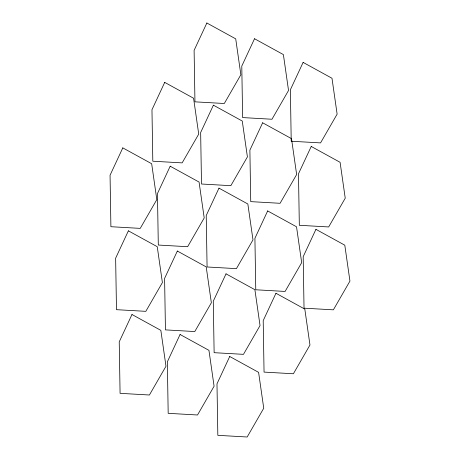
<?xml version="1.0" encoding="UTF-8"?>
<svg xmlns="http://www.w3.org/2000/svg" width="460" height="460" viewBox="0 0 460 460"><rect width="100%" height="100%" fill="white"/><g stroke="black" fill="none" stroke-linecap="round" stroke-linejoin="round"><path stroke-width="0.69" d="M122.803 147.879L110.055 175.237L110.9 226.711L140.242 228.378L156.814 199.605L151.668 163.731L122.803 147.879M164.714 82.38L151.967 109.739L152.812 161.218L182.154 162.88L198.72 134.113L193.574 98.233L164.714 82.38M206.856 23L194.108 50.358L194.954 101.838L224.296 103.506L240.862 74.733L235.715 38.853L206.856 23M128.38 230.839L115.638 258.198L116.483 309.678L145.826 311.339L162.392 282.572L157.245 246.692L128.38 230.839M170.2 166.204L157.452 193.562L158.303 245.042L187.64 246.709L204.211 217.936L199.065 182.062L170.2 166.204M213.4 105.173L200.652 132.532L201.497 184.011L230.839 185.679L247.411 156.906L242.259 121.032L213.4 105.173M254.529 38.738L241.782 66.096L242.627 117.576L271.969 119.243L288.535 90.471L283.389 54.596L254.529 38.738M131.98 314.502L119.232 341.86L120.077 393.34L149.419 395.002L165.985 366.235L160.839 330.355L131.98 314.502M177.341 251.045L164.594 278.404L165.445 329.883L194.787 331.551L211.353 302.778L206.206 266.898L177.341 251.045M218.977 188.14L206.23 215.498L207.08 266.978L236.417 268.64L252.988 239.867L247.842 203.993L218.977 188.14M262.637 122.791L249.889 150.15L250.734 201.63L280.077 203.297L296.642 174.524L291.496 138.644L262.637 122.791M303.123 62.399L290.375 89.757L291.22 141.237L320.562 142.899L337.128 114.132L331.982 78.252L303.123 62.399M180.078 334.489L167.336 361.847L168.182 413.327L197.524 414.989L214.09 386.222L208.943 350.342L180.078 334.489M226.027 273.844L213.279 301.202L214.13 352.682L243.472 354.344L260.038 325.571L254.892 289.696L226.027 273.844M267.662 210.933L254.915 238.291L255.766 289.771L285.102 291.439L301.674 262.666L296.527 226.791L267.662 210.933M311.23 146.452L298.483 173.811L299.328 225.291L328.67 226.952L345.236 198.185L340.089 162.305L311.23 146.452M229.73 356.494L216.982 383.858L217.833 435.332L247.169 437L263.741 408.227L258.595 372.353L229.73 356.494M275.954 293.261L263.206 320.62L264.051 372.1L293.394 373.761L309.965 344.994L304.813 309.114L275.954 293.261M315.934 229.339L303.186 256.697L304.031 308.177L333.373 309.839L349.945 281.071L344.799 245.191L315.934 229.339"/></g></svg>
